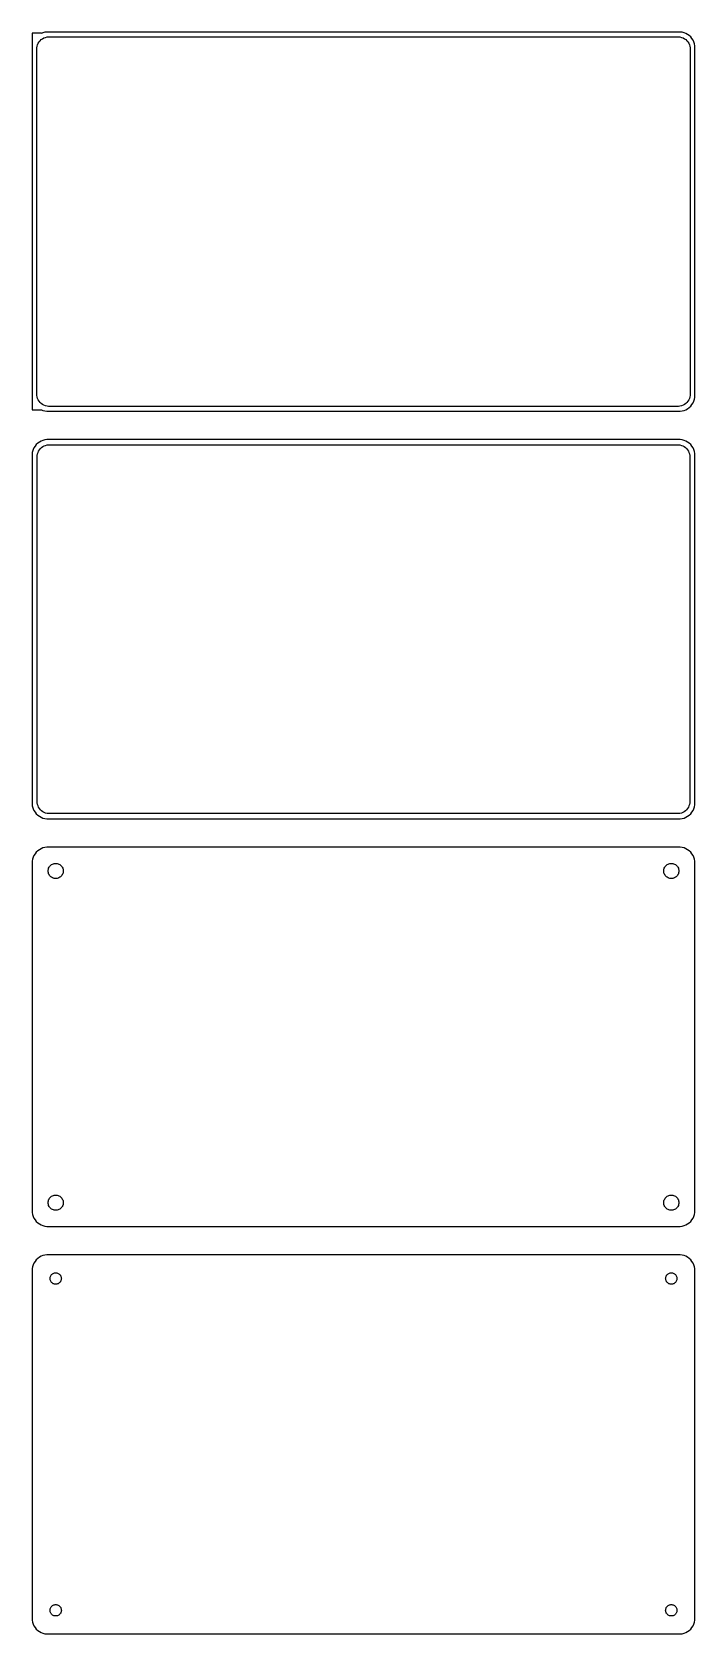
# Model space of a CAD drawing. Header units: metres. Extents: x -105 to 105, y 327 to 834.
import ezdxf

# ---------------------------------------------------------------- set-up
doc = ezdxf.new("R2010")
doc.units = ezdxf.units.M

msp = doc.modelspace()

# ---------------------------------------------------------------- linework, layer by layer
for p, q in [((-102, 833.615), (-105, 833.615)), ((-105, 833.615), (-105, 714.385)), ((-102.416, 831.238), (-102.05, 831.582)), ((-102.05, 831.582), (-101.643, 831.877)), ((-101.545, 833.755), (-102, 833.575)), ((-102, 833.575), (-102, 833.615)), ((-101.643, 831.877), (-101.203, 832.119)), ((-100.937, 833.911), (-101.545, 833.755)), ((-101.203, 832.119), (-100.736, 832.304)), ((-100.314, 833.99), (-100.937, 833.911)), ((-100.736, 832.304), (-100.25, 832.429)), ((100.314, 833.99), (-100.314, 833.99)), ((-100.25, 832.429), (-99.7512, 832.492)), ((-99.7512, 832.492), (99.7512, 832.492)), ((99.7512, 832.492), (100.25, 832.429)), ((100.25, 832.429), (100.736, 832.304)), ((100.937, 833.911), (100.314, 833.99)), ((100.736, 832.304), (101.203, 832.119)), ((101.545, 833.755), (100.937, 833.911)), ((101.203, 832.119), (101.643, 831.877)), ((102.129, 833.524), (101.545, 833.755)), ((101.643, 831.877), (102.05, 831.582)), ((102.05, 831.582), (102.416, 831.238)), ((102.679, 833.222), (102.129, 833.524)), ((103.187, 832.853), (102.679, 833.222)), ((103.645, 832.423), (103.187, 832.853)), ((104.045, 831.939), (103.645, 832.423)), ((104.382, 831.409), (104.045, 831.939)), ((-103.5, 828.5), (-103.468, 829.001)), ((-103.5, 719.5), (-103.5, 828.5)), ((-103.468, 829.001), (-103.374, 829.495)), ((-103.374, 829.495), (-103.219, 829.972)), ((-103.219, 829.972), (-103.005, 830.427)), ((-103.005, 830.427), (-102.736, 830.851)), ((-102.736, 830.851), (-102.416, 831.238)), ((102.416, 831.238), (102.736, 830.851)), ((102.736, 830.851), (103.005, 830.427)), ((103.005, 830.427), (103.219, 829.972)), ((103.219, 829.972), (103.374, 829.495)), ((103.374, 829.495), (103.468, 829.001)), ((103.468, 829.001), (103.5, 828.5)), ((103.5, 828.5), (103.5, 719.5)), ((104.649, 830.841), (104.382, 831.409)), ((104.843, 830.243), (104.649, 830.841)), ((104.961, 829.627), (104.843, 830.243)), ((105, 829), (104.961, 829.627)), ((105, 719), (105, 829)), ((-103.468, 718.999), (-103.5, 719.5)), ((-103.374, 718.505), (-103.468, 718.999)), ((-103.219, 718.028), (-103.374, 718.505)), ((-103.005, 717.573), (-103.219, 718.028)), ((-102.736, 717.149), (-103.005, 717.573)), ((-102.416, 716.762), (-102.736, 717.149)), ((-102.05, 716.418), (-102.416, 716.762)), ((-101.643, 716.123), (-102.05, 716.418)), ((-101.203, 715.881), (-101.643, 716.123)), ((-100.736, 715.696), (-101.203, 715.881)), ((-100.25, 715.571), (-100.736, 715.696)), ((-99.7512, 715.508), (-100.25, 715.571)), ((99.7512, 715.508), (-99.7512, 715.508)), ((100.25, 715.571), (99.7512, 715.508)), ((100.736, 715.696), (100.25, 715.571)), ((101.203, 715.881), (100.736, 715.696)), ((101.643, 716.123), (101.203, 715.881)), ((102.05, 716.418), (101.643, 716.123)), ((102.416, 716.762), (102.05, 716.418)), ((102.736, 717.149), (102.416, 716.762)), ((102.679, 714.778), (103.187, 715.147)), ((103.005, 717.573), (102.736, 717.149)), ((103.219, 718.028), (103.005, 717.573)), ((103.187, 715.147), (103.645, 715.577)), ((103.374, 718.505), (103.219, 718.028)), ((103.468, 718.999), (103.374, 718.505)), ((103.5, 719.5), (103.468, 718.999)), ((103.645, 715.577), (104.045, 716.061)), ((104.045, 716.061), (104.382, 716.591)), ((104.382, 716.591), (104.649, 717.159)), ((104.649, 717.159), (104.843, 717.757)), ((104.843, 717.757), (104.961, 718.373)), ((104.961, 718.373), (105, 719)), ((-105, 714.385), (-102, 714.385)), ((-102, 714.385), (-102, 714.425)), ((-102, 714.425), (-101.545, 714.245)), ((-101.545, 714.245), (-100.937, 714.089)), ((-100.937, 714.089), (-100.314, 714.01)), ((-100.314, 714.01), (100.314, 714.01)), ((100.314, 714.01), (100.937, 714.089)), ((100.937, 714.089), (101.545, 714.245)), ((101.545, 714.245), (102.129, 714.476)), ((102.129, 714.476), (102.679, 714.778)), ((-101.545, 704.755), (-102.129, 704.524)), ((-100.937, 704.911), (-101.545, 704.755)), ((-100.314, 704.99), (-100.937, 704.911)), ((100.314, 704.99), (-100.314, 704.99)), ((100.937, 704.911), (100.314, 704.99)), ((101.545, 704.755), (100.937, 704.911)), ((102.129, 704.524), (101.545, 704.755)), ((-104.9, 700.944), (-105, 700.944)), ((-105, 700.944), (-105, 589.056)), ((-104.843, 701.243), (-104.9, 700.944)), ((-104.649, 701.841), (-104.843, 701.243)), ((-104.382, 702.409), (-104.649, 701.841)), ((-104.045, 702.939), (-104.382, 702.409)), ((-103.645, 703.423), (-104.045, 702.939)), ((-103.187, 703.853), (-103.645, 703.423)), ((-103.373, 699.5), (-103.342, 699.985)), ((-103.342, 699.985), (-103.251, 700.463)), ((-103.251, 700.463), (-103.101, 700.926)), ((-102.679, 704.222), (-103.187, 703.853)), ((-103.101, 700.926), (-102.894, 701.366)), ((-102.894, 701.366), (-102.633, 701.776)), ((-102.129, 704.524), (-102.679, 704.222)), ((-102.633, 701.776), (-102.323, 702.151)), ((-102.323, 702.151), (-101.969, 702.484)), ((-101.969, 702.484), (-101.575, 702.77)), ((-101.575, 702.77), (-101.149, 703.004)), ((-101.149, 703.004), (-100.697, 703.183)), ((-100.697, 703.183), (-100.226, 703.304)), ((-100.226, 703.304), (-99.7432, 703.365)), ((-99.7432, 703.365), (99.7432, 703.365)), ((99.7432, 703.365), (100.226, 703.304)), ((100.226, 703.304), (100.697, 703.183)), ((100.697, 703.183), (101.149, 703.004)), ((101.149, 703.004), (101.575, 702.77)), ((101.575, 702.77), (101.969, 702.484)), ((101.969, 702.484), (102.323, 702.151)), ((102.679, 704.222), (102.129, 704.524)), ((102.323, 702.151), (102.633, 701.776)), ((102.633, 701.776), (102.894, 701.366)), ((103.187, 703.853), (102.679, 704.222)), ((102.894, 701.366), (103.101, 700.926)), ((103.101, 700.926), (103.251, 700.463)), ((103.645, 703.423), (103.187, 703.853)), ((103.251, 700.463), (103.342, 699.985)), ((103.342, 699.985), (103.373, 699.5)), ((104.045, 702.939), (103.645, 703.423)), ((104.382, 702.409), (104.045, 702.939)), ((104.649, 701.841), (104.382, 702.409)), ((104.843, 701.243), (104.649, 701.841)), ((104.961, 700.627), (104.843, 701.243)), ((105, 700), (104.961, 700.627)), ((105, 590), (105, 700)), ((-103.373, 590.5), (-103.373, 699.5)), ((103.373, 699.5), (103.373, 590.5)), ((-105, 589.056), (-104.9, 589.056)), ((-104.9, 589.056), (-104.843, 588.757)), ((-104.843, 588.757), (-104.649, 588.159)), ((-104.649, 588.159), (-104.382, 587.591)), ((-103.342, 590.015), (-103.373, 590.5)), ((-103.251, 589.537), (-103.342, 590.015)), ((-103.101, 589.074), (-103.251, 589.537)), ((-102.894, 588.634), (-103.101, 589.074)), ((-102.633, 588.224), (-102.894, 588.634)), ((-102.323, 587.849), (-102.633, 588.224)), ((102.633, 588.224), (102.323, 587.849)), ((102.894, 588.634), (102.633, 588.224)), ((103.101, 589.074), (102.894, 588.634)), ((103.251, 589.537), (103.101, 589.074)), ((103.342, 590.015), (103.251, 589.537)), ((103.373, 590.5), (103.342, 590.015)), ((104.382, 587.591), (104.649, 588.159)), ((104.649, 588.159), (104.843, 588.757)), ((104.843, 588.757), (104.961, 589.373)), ((104.961, 589.373), (105, 590)), ((-104.382, 587.591), (-104.045, 587.061)), ((-104.045, 587.061), (-103.645, 586.577)), ((-103.645, 586.577), (-103.187, 586.147)), ((-103.187, 586.147), (-102.679, 585.778)), ((-102.679, 585.778), (-102.129, 585.476)), ((-101.969, 587.516), (-102.323, 587.849)), ((-102.129, 585.476), (-101.545, 585.245)), ((-101.575, 587.23), (-101.969, 587.516)), ((-101.149, 586.996), (-101.575, 587.23)), ((-101.545, 585.245), (-100.937, 585.089)), ((-100.697, 586.817), (-101.149, 586.996)), ((-100.937, 585.089), (-100.314, 585.01)), ((-100.226, 586.696), (-100.697, 586.817)), ((-100.314, 585.01), (100.314, 585.01)), ((-99.7432, 586.635), (-100.226, 586.696)), ((99.7432, 586.635), (-99.7432, 586.635)), ((100.226, 586.696), (99.7432, 586.635)), ((100.697, 586.817), (100.226, 586.696)), ((100.314, 585.01), (100.937, 585.089)), ((101.149, 586.996), (100.697, 586.817)), ((100.937, 585.089), (101.545, 585.245)), ((101.575, 587.23), (101.149, 586.996)), ((101.545, 585.245), (102.129, 585.476)), ((101.969, 587.516), (101.575, 587.23)), ((102.323, 587.849), (101.969, 587.516)), ((102.129, 585.476), (102.679, 585.778)), ((102.679, 585.778), (103.187, 586.147)), ((103.187, 586.147), (103.645, 586.577)), ((103.645, 586.577), (104.045, 587.061)), ((104.045, 587.061), (104.382, 587.591)), ((-104.382, 573.409), (-104.649, 572.841)), ((-104.045, 573.939), (-104.382, 573.409)), ((-103.645, 574.423), (-104.045, 573.939)), ((-103.187, 574.853), (-103.645, 574.423)), ((-102.679, 575.222), (-103.187, 574.853)), ((-102.129, 575.524), (-102.679, 575.222)), ((-101.545, 575.755), (-102.129, 575.524)), ((-100.937, 575.911), (-101.545, 575.755)), ((-100.314, 575.99), (-100.937, 575.911)), ((100.314, 575.99), (-100.314, 575.99)), ((100.937, 575.911), (100.314, 575.99)), ((101.545, 575.755), (100.937, 575.911)), ((102.129, 575.524), (101.545, 575.755)), ((102.679, 575.222), (102.129, 575.524)), ((103.187, 574.853), (102.679, 575.222)), ((103.645, 574.423), (103.187, 574.853)), ((104.045, 573.939), (103.645, 574.423)), ((104.382, 573.409), (104.045, 573.939)), ((104.649, 572.841), (104.382, 573.409)), ((-104.961, 571.627), (-105, 571)), ((-105, 571), (-105, 461)), ((-104.843, 572.243), (-104.961, 571.627)), ((-104.649, 572.841), (-104.843, 572.243)), ((-99.9, 568.5), (-99.8811, 568.801)), ((-99.8811, 568.199), (-99.9, 568.5)), ((-99.8811, 568.801), (-99.8246, 569.097)), ((-99.8246, 567.903), (-99.8811, 568.199)), ((-99.8246, 569.097), (-99.7315, 569.383)), ((-99.7315, 567.617), (-99.8246, 567.903)), ((-99.7315, 569.383), (-99.6031, 569.656)), ((-99.6031, 569.656), (-99.4416, 569.911)), ((-99.4416, 569.911), (-99.2495, 570.143)), ((-99.2495, 570.143), (-99.0298, 570.349)), ((-99.0298, 570.349), (-98.786, 570.526)), ((-98.786, 570.526), (-98.5219, 570.672)), ((-98.5219, 570.672), (-98.2416, 570.783)), ((-98.2416, 570.783), (-97.9497, 570.857)), ((-97.9497, 570.857), (-97.6507, 570.895)), ((-97.6507, 570.895), (-97.3493, 570.895)), ((-97.3493, 570.895), (-97.0503, 570.857)), ((-97.0503, 570.857), (-96.7584, 570.783)), ((-96.7584, 570.783), (-96.4781, 570.672)), ((-96.4781, 570.672), (-96.214, 570.526)), ((-96.214, 570.526), (-95.9702, 570.349)), ((-95.9702, 570.349), (-95.7505, 570.143)), ((-95.7505, 570.143), (-95.5583, 569.911)), ((-95.5583, 569.911), (-95.3969, 569.656)), ((-95.3969, 569.656), (-95.2685, 569.383)), ((-95.2685, 569.383), (-95.1754, 569.097)), ((-95.1754, 567.903), (-95.2685, 567.617)), ((-95.1754, 569.097), (-95.1189, 568.801)), ((-95.1189, 568.199), (-95.1754, 567.903)), ((-95.1189, 568.801), (-95.1, 568.5)), ((-95.1, 568.5), (-95.1189, 568.199)), ((95.1, 568.5), (95.1189, 568.801)), ((95.1189, 568.199), (95.1, 568.5)), ((95.1189, 568.801), (95.1754, 569.097)), ((95.1754, 567.903), (95.1189, 568.199)), ((95.1754, 569.097), (95.2685, 569.383)), ((95.2685, 567.617), (95.1754, 567.903)), ((95.2685, 569.383), (95.3969, 569.656)), ((95.3969, 569.656), (95.5583, 569.911)), ((95.5583, 569.911), (95.7505, 570.143)), ((95.7505, 570.143), (95.9702, 570.349)), ((95.9702, 570.349), (96.214, 570.526)), ((96.214, 570.526), (96.4781, 570.672)), ((96.4781, 570.672), (96.7584, 570.783)), ((96.7584, 570.783), (97.0503, 570.857)), ((97.0503, 570.857), (97.3493, 570.895)), ((97.3493, 570.895), (97.6507, 570.895)), ((97.6507, 570.895), (97.9497, 570.857)), ((97.9497, 570.857), (98.2416, 570.783)), ((98.2416, 570.783), (98.5219, 570.672)), ((98.5219, 570.672), (98.786, 570.526)), ((98.786, 570.526), (99.0298, 570.349)), ((99.0298, 570.349), (99.2495, 570.143)), ((99.2495, 570.143), (99.4416, 569.911)), ((99.4416, 569.911), (99.6031, 569.656)), ((99.6031, 569.656), (99.7315, 569.383)), ((99.7315, 569.383), (99.8246, 569.097)), ((99.8246, 567.903), (99.7315, 567.617)), ((99.8246, 569.097), (99.8811, 568.801)), ((99.8811, 568.199), (99.8246, 567.903)), ((99.8811, 568.801), (99.9, 568.5)), ((99.9, 568.5), (99.8811, 568.199)), ((104.843, 572.243), (104.649, 572.841)), ((104.961, 571.627), (104.843, 572.243)), ((105, 571), (104.961, 571.627)), ((105, 461), (105, 571)), ((-99.6031, 567.344), (-99.7315, 567.617)), ((-99.4416, 567.089), (-99.6031, 567.344)), ((-99.2495, 566.857), (-99.4416, 567.089)), ((-99.0298, 566.651), (-99.2495, 566.857)), ((-98.786, 566.474), (-99.0298, 566.651)), ((-98.5219, 566.328), (-98.786, 566.474)), ((-98.2416, 566.217), (-98.5219, 566.328)), ((-97.9497, 566.143), (-98.2416, 566.217)), ((-97.6507, 566.105), (-97.9497, 566.143)), ((-97.3493, 566.105), (-97.6507, 566.105)), ((-97.0503, 566.143), (-97.3493, 566.105)), ((-96.7584, 566.217), (-97.0503, 566.143)), ((-96.4781, 566.328), (-96.7584, 566.217)), ((-96.214, 566.474), (-96.4781, 566.328)), ((-95.9702, 566.651), (-96.214, 566.474)), ((-95.7505, 566.857), (-95.9702, 566.651)), ((-95.5583, 567.089), (-95.7505, 566.857)), ((-95.3969, 567.344), (-95.5583, 567.089)), ((-95.2685, 567.617), (-95.3969, 567.344)), ((95.3969, 567.344), (95.2685, 567.617)), ((95.5583, 567.089), (95.3969, 567.344)), ((95.7505, 566.857), (95.5583, 567.089)), ((95.9702, 566.651), (95.7505, 566.857)), ((96.214, 566.474), (95.9702, 566.651)), ((96.4781, 566.328), (96.214, 566.474)), ((96.7584, 566.217), (96.4781, 566.328)), ((97.0503, 566.143), (96.7584, 566.217)), ((97.3493, 566.105), (97.0503, 566.143)), ((97.6507, 566.105), (97.3493, 566.105)), ((97.9497, 566.143), (97.6507, 566.105)), ((98.2416, 566.217), (97.9497, 566.143)), ((98.5219, 566.328), (98.2416, 566.217)), ((98.786, 566.474), (98.5219, 566.328)), ((99.0298, 566.651), (98.786, 566.474)), ((99.2495, 566.857), (99.0298, 566.651)), ((99.4416, 567.089), (99.2495, 566.857)), ((99.6031, 567.344), (99.4416, 567.089)), ((99.7315, 567.617), (99.6031, 567.344)), ((-99.9, 463.5), (-99.8811, 463.801)), ((-99.8811, 463.199), (-99.9, 463.5)), ((-99.8811, 463.801), (-99.8246, 464.097)), ((-99.8246, 462.903), (-99.8811, 463.199)), ((-99.8246, 464.097), (-99.7315, 464.383)), ((-99.7315, 462.617), (-99.8246, 462.903)), ((-99.7315, 464.383), (-99.6031, 464.656)), ((-99.6031, 462.344), (-99.7315, 462.617)), ((-99.6031, 464.656), (-99.4416, 464.911)), ((-99.4416, 462.089), (-99.6031, 462.344)), ((-99.4416, 464.911), (-99.2495, 465.143)), ((-99.2495, 461.857), (-99.4416, 462.089)), ((-99.2495, 465.143), (-99.0298, 465.349)), ((-99.0298, 461.651), (-99.2495, 461.857)), ((-99.0298, 465.349), (-98.786, 465.526)), ((-98.786, 461.474), (-99.0298, 461.651)), ((-98.786, 465.526), (-98.5219, 465.672)), ((-98.5219, 461.328), (-98.786, 461.474)), ((-98.5219, 465.672), (-98.2416, 465.783)), ((-98.2416, 465.783), (-97.9497, 465.857)), ((-97.9497, 465.857), (-97.6507, 465.895)), ((-97.6507, 465.895), (-97.3493, 465.895)), ((-97.3493, 465.895), (-97.0503, 465.857)), ((-97.0503, 465.857), (-96.7584, 465.783)), ((-96.7584, 465.783), (-96.4781, 465.672)), ((-96.4781, 465.672), (-96.214, 465.526)), ((-96.214, 461.474), (-96.4781, 461.328)), ((-96.214, 465.526), (-95.9702, 465.349)), ((-95.9702, 461.651), (-96.214, 461.474)), ((-95.9702, 465.349), (-95.7505, 465.143)), ((-95.7505, 461.857), (-95.9702, 461.651)), ((-95.7505, 465.143), (-95.5583, 464.911)), ((-95.5583, 462.089), (-95.7505, 461.857)), ((-95.5583, 464.911), (-95.3969, 464.656)), ((-95.3969, 462.344), (-95.5583, 462.089)), ((-95.3969, 464.656), (-95.2685, 464.383)), ((-95.2685, 462.617), (-95.3969, 462.344)), ((-95.2685, 464.383), (-95.1754, 464.097)), ((-95.1754, 462.903), (-95.2685, 462.617)), ((-95.1754, 464.097), (-95.1189, 463.801)), ((-95.1189, 463.199), (-95.1754, 462.903)), ((-95.1189, 463.801), (-95.1, 463.5)), ((-95.1, 463.5), (-95.1189, 463.199)), ((95.1, 463.5), (95.1189, 463.801)), ((95.1189, 463.199), (95.1, 463.5)), ((95.1189, 463.801), (95.1754, 464.097)), ((95.1754, 462.903), (95.1189, 463.199)), ((95.1754, 464.097), (95.2685, 464.383)), ((95.2685, 462.617), (95.1754, 462.903)), ((95.2685, 464.383), (95.3969, 464.656)), ((95.3969, 462.344), (95.2685, 462.617)), ((95.3969, 464.656), (95.5583, 464.911)), ((95.5583, 462.089), (95.3969, 462.344)), ((95.5583, 464.911), (95.7505, 465.143)), ((95.7505, 461.857), (95.5583, 462.089)), ((95.7505, 465.143), (95.9702, 465.349)), ((95.9702, 461.651), (95.7505, 461.857)), ((95.9702, 465.349), (96.214, 465.526)), ((96.214, 461.474), (95.9702, 461.651)), ((96.214, 465.526), (96.4781, 465.672)), ((96.4781, 461.328), (96.214, 461.474)), ((96.4781, 465.672), (96.7584, 465.783)), ((96.7584, 465.783), (97.0503, 465.857)), ((97.0503, 465.857), (97.3493, 465.895)), ((97.3493, 465.895), (97.6507, 465.895)), ((97.6507, 465.895), (97.9497, 465.857)), ((97.9497, 465.857), (98.2416, 465.783)), ((98.2416, 465.783), (98.5219, 465.672)), ((98.5219, 465.672), (98.786, 465.526)), ((98.786, 461.474), (98.5219, 461.328)), ((98.786, 465.526), (99.0298, 465.349)), ((99.0298, 461.651), (98.786, 461.474)), ((99.0298, 465.349), (99.2495, 465.143)), ((99.2495, 461.857), (99.0298, 461.651)), ((99.2495, 465.143), (99.4416, 464.911)), ((99.4416, 462.089), (99.2495, 461.857)), ((99.4416, 464.911), (99.6031, 464.656)), ((99.6031, 462.344), (99.4416, 462.089)), ((99.6031, 464.656), (99.7315, 464.383)), ((99.7315, 462.617), (99.6031, 462.344)), ((99.7315, 464.383), (99.8246, 464.097)), ((99.8246, 462.903), (99.7315, 462.617)), ((99.8246, 464.097), (99.8811, 463.801)), ((99.8811, 463.199), (99.8246, 462.903)), ((99.8811, 463.801), (99.9, 463.5)), ((99.9, 463.5), (99.8811, 463.199)), ((-105, 461), (-104.961, 460.373)), ((-104.961, 460.373), (-104.843, 459.757)), ((-104.843, 459.757), (-104.649, 459.159)), ((-104.649, 459.159), (-104.382, 458.591)), ((-104.382, 458.591), (-104.045, 458.061)), ((-104.045, 458.061), (-103.645, 457.577)), ((-103.645, 457.577), (-103.187, 457.147)), ((-103.187, 457.147), (-102.679, 456.778)), ((-102.679, 456.778), (-102.129, 456.476)), ((-102.129, 456.476), (-101.545, 456.245)), ((-98.2416, 461.217), (-98.5219, 461.328)), ((-97.9497, 461.143), (-98.2416, 461.217)), ((-97.6507, 461.105), (-97.9497, 461.143)), ((-97.3493, 461.105), (-97.6507, 461.105)), ((-97.0503, 461.143), (-97.3493, 461.105)), ((-96.7584, 461.217), (-97.0503, 461.143)), ((-96.4781, 461.328), (-96.7584, 461.217)), ((96.7584, 461.217), (96.4781, 461.328)), ((97.0503, 461.143), (96.7584, 461.217)), ((97.3493, 461.105), (97.0503, 461.143)), ((97.6507, 461.105), (97.3493, 461.105)), ((97.9497, 461.143), (97.6507, 461.105)), ((98.2416, 461.217), (97.9497, 461.143)), ((98.5219, 461.328), (98.2416, 461.217)), ((101.545, 456.245), (102.129, 456.476)), ((102.129, 456.476), (102.679, 456.778)), ((102.679, 456.778), (103.187, 457.147)), ((103.187, 457.147), (103.645, 457.577)), ((103.645, 457.577), (104.045, 458.061)), ((104.045, 458.061), (104.382, 458.591)), ((104.382, 458.591), (104.649, 459.159)), ((104.649, 459.159), (104.843, 459.757)), ((104.843, 459.757), (104.961, 460.373)), ((104.961, 460.373), (105, 461)), ((-101.545, 456.245), (-100.937, 456.089)), ((-100.937, 456.089), (-100.314, 456.01)), ((-100.314, 456.01), (100.314, 456.01)), ((100.314, 456.01), (100.937, 456.089)), ((100.937, 456.089), (101.545, 456.245)), ((-102.679, 446.222), (-103.187, 445.853)), ((-102.129, 446.524), (-102.679, 446.222)), ((-101.545, 446.755), (-102.129, 446.524)), ((-100.937, 446.911), (-101.545, 446.755)), ((-100.314, 446.99), (-100.937, 446.911)), ((100.314, 446.99), (-100.314, 446.99)), ((100.937, 446.911), (100.314, 446.99)), ((101.545, 446.755), (100.937, 446.911)), ((102.129, 446.524), (101.545, 446.755)), ((102.679, 446.222), (102.129, 446.524)), ((103.187, 445.853), (102.679, 446.222)), ((-104.961, 442.627), (-105, 442)), ((-105, 442), (-105, 332)), ((-104.843, 443.243), (-104.961, 442.627)), ((-104.649, 443.841), (-104.843, 443.243)), ((-104.382, 444.409), (-104.649, 443.841)), ((-104.045, 444.939), (-104.382, 444.409)), ((-103.645, 445.423), (-104.045, 444.939)), ((-103.187, 445.853), (-103.645, 445.423)), ((-98.4645, 441.02), (-98.2664, 441.129)), ((-98.2664, 441.129), (-98.0562, 441.212)), ((-98.0562, 441.212), (-97.8373, 441.268)), ((-97.8373, 441.268), (-97.613, 441.296)), ((-97.613, 441.296), (-97.387, 441.296)), ((-97.387, 441.296), (-97.1627, 441.268)), ((-97.1627, 441.268), (-96.9438, 441.212)), ((-96.9438, 441.212), (-96.7336, 441.129)), ((-96.7336, 441.129), (-96.5355, 441.02)), ((96.5355, 441.02), (96.7336, 441.129)), ((96.7336, 441.129), (96.9438, 441.212)), ((96.9438, 441.212), (97.1627, 441.268)), ((97.1627, 441.268), (97.387, 441.296)), ((97.387, 441.296), (97.613, 441.296)), ((97.613, 441.296), (97.8373, 441.268)), ((97.8373, 441.268), (98.0562, 441.212)), ((98.0562, 441.212), (98.2664, 441.129)), ((98.2664, 441.129), (98.4645, 441.02)), ((103.645, 445.423), (103.187, 445.853)), ((104.045, 444.939), (103.645, 445.423)), ((104.382, 444.409), (104.045, 444.939)), ((104.649, 443.841), (104.382, 444.409)), ((104.843, 443.243), (104.649, 443.841)), ((104.961, 442.627), (104.843, 443.243)), ((105, 442), (104.961, 442.627)), ((105, 332), (105, 442)), ((-99.3, 439.5), (-99.2858, 439.726)), ((-99.2858, 439.274), (-99.3, 439.5)), ((-99.2858, 439.726), (-99.2434, 439.948)), ((-99.2434, 439.052), (-99.2858, 439.274)), ((-99.2434, 439.948), (-99.1736, 440.163)), ((-99.1736, 438.837), (-99.2434, 439.052)), ((-99.1736, 440.163), (-99.0773, 440.367)), ((-99.0773, 438.633), (-99.1736, 438.837)), ((-99.0773, 440.367), (-98.9562, 440.558)), ((-98.9562, 438.442), (-99.0773, 438.633)), ((-98.9562, 440.558), (-98.8121, 440.732)), ((-98.8121, 438.268), (-98.9562, 438.442)), ((-98.8121, 440.732), (-98.6474, 440.887)), ((-98.6474, 438.113), (-98.8121, 438.268)), ((-98.6474, 440.887), (-98.4645, 441.02)), ((-98.4645, 437.98), (-98.6474, 438.113)), ((-98.2664, 437.871), (-98.4645, 437.98)), ((-98.0562, 437.788), (-98.2664, 437.871)), ((-97.8373, 437.732), (-98.0562, 437.788)), ((-97.613, 437.704), (-97.8373, 437.732)), ((-97.387, 437.704), (-97.613, 437.704)), ((-97.1627, 437.732), (-97.387, 437.704)), ((-96.9438, 437.788), (-97.1627, 437.732)), ((-96.7336, 437.871), (-96.9438, 437.788)), ((-96.5355, 437.98), (-96.7336, 437.871)), ((-96.5355, 441.02), (-96.3526, 440.887)), ((-96.3526, 438.113), (-96.5355, 437.98)), ((-96.3526, 440.887), (-96.1879, 440.732)), ((-96.1879, 438.268), (-96.3526, 438.113)), ((-96.1879, 440.732), (-96.0438, 440.558)), ((-96.0438, 438.442), (-96.1879, 438.268)), ((-96.0438, 440.558), (-95.9226, 440.367)), ((-95.9226, 438.633), (-96.0438, 438.442)), ((-95.9226, 440.367), (-95.8264, 440.163)), ((-95.8264, 438.837), (-95.9226, 438.633)), ((-95.8264, 440.163), (-95.7565, 439.948)), ((-95.7565, 439.052), (-95.8264, 438.837)), ((-95.7565, 439.948), (-95.7142, 439.726)), ((-95.7142, 439.274), (-95.7565, 439.052)), ((-95.7142, 439.726), (-95.7, 439.5)), ((-95.7, 439.5), (-95.7142, 439.274)), ((95.7, 439.5), (95.7142, 439.726)), ((95.7142, 439.274), (95.7, 439.5)), ((95.7142, 439.726), (95.7565, 439.948)), ((95.7565, 439.052), (95.7142, 439.274)), ((95.7565, 439.948), (95.8264, 440.163)), ((95.8264, 438.837), (95.7565, 439.052)), ((95.8264, 440.163), (95.9226, 440.367)), ((95.9226, 438.633), (95.8264, 438.837)), ((95.9226, 440.367), (96.0438, 440.558)), ((96.0438, 438.442), (95.9226, 438.633)), ((96.0438, 440.558), (96.1879, 440.732)), ((96.1879, 438.268), (96.0438, 438.442)), ((96.1879, 440.732), (96.3526, 440.887)), ((96.3526, 438.113), (96.1879, 438.268)), ((96.3526, 440.887), (96.5355, 441.02)), ((96.5355, 437.98), (96.3526, 438.113)), ((96.7336, 437.871), (96.5355, 437.98)), ((96.9438, 437.788), (96.7336, 437.871)), ((97.1627, 437.732), (96.9438, 437.788)), ((97.387, 437.704), (97.1627, 437.732)), ((97.613, 437.704), (97.387, 437.704)), ((97.8373, 437.732), (97.613, 437.704)), ((98.0562, 437.788), (97.8373, 437.732)), ((98.2664, 437.871), (98.0562, 437.788)), ((98.4645, 437.98), (98.2664, 437.871)), ((98.4645, 441.02), (98.6474, 440.887)), ((98.6474, 438.113), (98.4645, 437.98)), ((98.6474, 440.887), (98.8121, 440.732)), ((98.8121, 438.268), (98.6474, 438.113)), ((98.8121, 440.732), (98.9562, 440.558)), ((98.9562, 438.442), (98.8121, 438.268)), ((98.9562, 440.558), (99.0773, 440.367)), ((99.0773, 438.633), (98.9562, 438.442)), ((99.0773, 440.367), (99.1736, 440.163)), ((99.1736, 438.837), (99.0773, 438.633)), ((99.1736, 440.163), (99.2434, 439.948)), ((99.2434, 439.052), (99.1736, 438.837)), ((99.2434, 439.948), (99.2858, 439.726)), ((99.2858, 439.274), (99.2434, 439.052)), ((99.2858, 439.726), (99.3, 439.5)), ((99.3, 439.5), (99.2858, 439.274)), ((-99.3, 334.5), (-99.2858, 334.726)), ((-99.2858, 334.726), (-99.2434, 334.948)), ((-99.2434, 334.948), (-99.1736, 335.163)), ((-99.1736, 335.163), (-99.0773, 335.367)), ((-99.0773, 335.367), (-98.9562, 335.558)), ((-98.9562, 335.558), (-98.8121, 335.732)), ((-98.8121, 335.732), (-98.6474, 335.887)), ((-98.6474, 335.887), (-98.4645, 336.02)), ((-98.4645, 336.02), (-98.2664, 336.129)), ((-98.2664, 336.129), (-98.0562, 336.212)), ((-98.0562, 336.212), (-97.8373, 336.268)), ((-97.8373, 336.268), (-97.613, 336.296)), ((-97.613, 336.296), (-97.387, 336.296)), ((-97.387, 336.296), (-97.1627, 336.268)), ((-97.1627, 336.268), (-96.9438, 336.212)), ((-96.9438, 336.212), (-96.7336, 336.129)), ((-96.7336, 336.129), (-96.5355, 336.02)), ((-96.5355, 336.02), (-96.3526, 335.887)), ((-96.3526, 335.887), (-96.1879, 335.732)), ((-96.1879, 335.732), (-96.0438, 335.558)), ((-96.0438, 335.558), (-95.9226, 335.367)), ((-95.9226, 335.367), (-95.8264, 335.163)), ((-95.8264, 335.163), (-95.7565, 334.948)), ((-95.7565, 334.948), (-95.7142, 334.726)), ((-95.7142, 334.726), (-95.7, 334.5)), ((95.7, 334.5), (95.7142, 334.726)), ((95.7142, 334.726), (95.7565, 334.948)), ((95.7565, 334.948), (95.8264, 335.163)), ((95.8264, 335.163), (95.9226, 335.367)), ((95.9226, 335.367), (96.0438, 335.558)), ((96.0438, 335.558), (96.1879, 335.732)), ((96.1879, 335.732), (96.3526, 335.887)), ((96.3526, 335.887), (96.5355, 336.02)), ((96.5355, 336.02), (96.7336, 336.129)), ((96.7336, 336.129), (96.9438, 336.212)), ((96.9438, 336.212), (97.1627, 336.268)), ((97.1627, 336.268), (97.387, 336.296)), ((97.387, 336.296), (97.613, 336.296)), ((97.613, 336.296), (97.8373, 336.268)), ((97.8373, 336.268), (98.0562, 336.212)), ((98.0562, 336.212), (98.2664, 336.129)), ((98.2664, 336.129), (98.4645, 336.02)), ((98.4645, 336.02), (98.6474, 335.887)), ((98.6474, 335.887), (98.8121, 335.732)), ((98.8121, 335.732), (98.9562, 335.558)), ((98.9562, 335.558), (99.0773, 335.367)), ((99.0773, 335.367), (99.1736, 335.163)), ((99.1736, 335.163), (99.2434, 334.948)), ((99.2434, 334.948), (99.2858, 334.726)), ((99.2858, 334.726), (99.3, 334.5)), ((-105, 332), (-104.961, 331.373)), ((-104.961, 331.373), (-104.843, 330.757)), ((-104.843, 330.757), (-104.649, 330.159)), ((-104.649, 330.159), (-104.382, 329.591)), ((-104.382, 329.591), (-104.045, 329.061)), ((-99.2858, 334.274), (-99.3, 334.5)), ((-99.2434, 334.052), (-99.2858, 334.274)), ((-99.1736, 333.837), (-99.2434, 334.052)), ((-99.0773, 333.633), (-99.1736, 333.837)), ((-98.9562, 333.442), (-99.0773, 333.633)), ((-98.8121, 333.268), (-98.9562, 333.442)), ((-98.6474, 333.113), (-98.8121, 333.268)), ((-98.4645, 332.98), (-98.6474, 333.113)), ((-98.2664, 332.871), (-98.4645, 332.98)), ((-98.0562, 332.788), (-98.2664, 332.871)), ((-97.8373, 332.732), (-98.0562, 332.788)), ((-97.613, 332.704), (-97.8373, 332.732)), ((-97.387, 332.704), (-97.613, 332.704)), ((-97.1627, 332.732), (-97.387, 332.704)), ((-96.9438, 332.788), (-97.1627, 332.732)), ((-96.7336, 332.871), (-96.9438, 332.788)), ((-96.5355, 332.98), (-96.7336, 332.871)), ((-96.3526, 333.113), (-96.5355, 332.98)), ((-96.1879, 333.268), (-96.3526, 333.113)), ((-96.0438, 333.442), (-96.1879, 333.268)), ((-95.9226, 333.633), (-96.0438, 333.442)), ((-95.8264, 333.837), (-95.9226, 333.633)), ((-95.7565, 334.052), (-95.8264, 333.837)), ((-95.7142, 334.274), (-95.7565, 334.052)), ((-95.7, 334.5), (-95.7142, 334.274)), ((95.7142, 334.274), (95.7, 334.5)), ((95.7565, 334.052), (95.7142, 334.274)), ((95.8264, 333.837), (95.7565, 334.052)), ((95.9226, 333.633), (95.8264, 333.837)), ((96.0438, 333.442), (95.9226, 333.633)), ((96.1879, 333.268), (96.0438, 333.442)), ((96.3526, 333.113), (96.1879, 333.268)), ((96.5355, 332.98), (96.3526, 333.113)), ((96.7336, 332.871), (96.5355, 332.98)), ((96.9438, 332.788), (96.7336, 332.871)), ((97.1627, 332.732), (96.9438, 332.788)), ((97.387, 332.704), (97.1627, 332.732)), ((97.613, 332.704), (97.387, 332.704)), ((97.8373, 332.732), (97.613, 332.704)), ((98.0562, 332.788), (97.8373, 332.732)), ((98.2664, 332.871), (98.0562, 332.788)), ((98.4645, 332.98), (98.2664, 332.871)), ((98.6474, 333.113), (98.4645, 332.98)), ((98.8121, 333.268), (98.6474, 333.113)), ((98.9562, 333.442), (98.8121, 333.268)), ((99.0773, 333.633), (98.9562, 333.442)), ((99.1736, 333.837), (99.0773, 333.633)), ((99.2434, 334.052), (99.1736, 333.837)), ((99.2858, 334.274), (99.2434, 334.052)), ((99.3, 334.5), (99.2858, 334.274)), ((104.045, 329.061), (104.382, 329.591)), ((104.382, 329.591), (104.649, 330.159)), ((104.649, 330.159), (104.843, 330.757)), ((104.843, 330.757), (104.961, 331.373)), ((104.961, 331.373), (105, 332)), ((-104.045, 329.061), (-103.645, 328.577)), ((-103.645, 328.577), (-103.187, 328.147)), ((-103.187, 328.147), (-102.679, 327.778)), ((-102.679, 327.778), (-102.129, 327.476)), ((-102.129, 327.476), (-101.545, 327.245)), ((-101.545, 327.245), (-100.937, 327.089)), ((-100.937, 327.089), (-100.314, 327.01)), ((-100.314, 327.01), (100.314, 327.01)), ((100.314, 327.01), (100.937, 327.089)), ((100.937, 327.089), (101.545, 327.245)), ((101.545, 327.245), (102.129, 327.476)), ((102.129, 327.476), (102.679, 327.778)), ((102.679, 327.778), (103.187, 328.147)), ((103.187, 328.147), (103.645, 328.577)), ((103.645, 328.577), (104.045, 329.061))]:
    msp.add_line(p, q)

doc.saveas('drawing.dxf')
